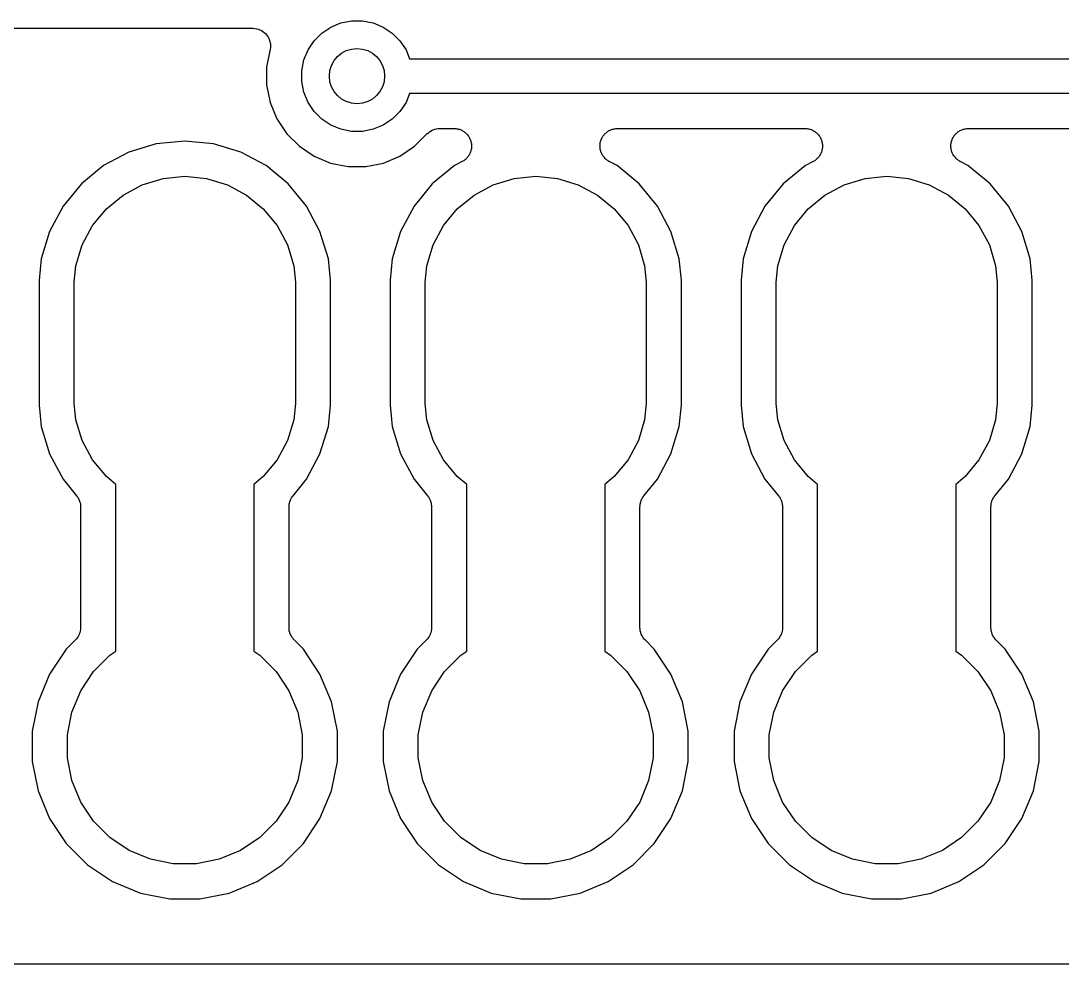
# Model space of a CAD drawing. Extents: x 94.3 to 145.3, y -143.8 to -113.4.
# Drawn here: x 99.78 to 107.31, y -143.82 to -136.99 of the extents above; entities that cross this region are included whole.
import ezdxf

# ---------------------------------------------------------------- set-up
doc = ezdxf.new("R2010")
doc.units = 0
doc.layers.add('BLACK', color=7, linetype='CONTINUOUS')

msp = doc.modelspace()

# ---------------------------------------------------------------- linework, layer by layer
at = {"layer": 'BLACK', "linetype": 'CONTINUOUS'}
for p, q in [((102.022, -137.036), (102.094, -137.005)), ((102.094, -137.005), (102.172, -136.99)), ((102.172, -136.99), (102.25, -136.99)), ((102.25, -136.99), (102.328, -137.005)), ((102.328, -137.005), (102.401, -137.036)), ((98.8639, -137.044), (101.458, -137.044)), ((101.458, -137.044), (101.459, -137.044)), ((101.459, -137.044), (101.459, -137.044)), ((101.459, -137.044), (101.459, -137.044)), ((101.459, -137.044), (101.46, -137.044)), ((101.46, -137.044), (101.472, -137.045)), ((101.472, -137.045), (101.484, -137.047)), ((101.484, -137.047), (101.484, -137.047)), ((101.484, -137.047), (101.485, -137.047)), ((101.485, -137.047), (101.496, -137.05)), ((101.496, -137.05), (101.508, -137.054)), ((101.508, -137.054), (101.508, -137.054)), ((101.508, -137.054), (101.508, -137.054)), ((101.508, -137.054), (101.519, -137.06)), ((101.519, -137.06), (101.529, -137.066)), ((101.529, -137.066), (101.53, -137.066)), ((101.53, -137.066), (101.53, -137.066)), ((101.53, -137.066), (101.539, -137.074)), ((101.539, -137.074), (101.548, -137.082)), ((101.548, -137.082), (101.549, -137.082)), ((101.549, -137.082), (101.549, -137.082)), ((101.549, -137.082), (101.556, -137.091)), ((101.556, -137.091), (101.564, -137.101)), ((101.9, -137.135), (101.956, -137.079)), ((101.956, -137.079), (102.022, -137.036)), ((102.401, -137.036), (102.466, -137.079)), ((102.466, -137.079), (102.522, -137.135)), ((101.564, -137.101), (101.564, -137.101)), ((101.564, -137.101), (101.565, -137.101)), ((101.565, -137.101), (101.57, -137.112)), ((101.57, -137.112), (101.576, -137.123)), ((101.576, -137.123), (101.576, -137.123)), ((101.576, -137.123), (101.576, -137.123)), ((101.576, -137.123), (101.579, -137.135)), ((101.579, -137.135), (101.583, -137.146)), ((101.583, -137.146), (101.583, -137.147)), ((101.583, -137.147), (101.583, -137.147)), ((101.583, -137.147), (101.584, -137.159)), ((101.584, -137.159), (101.585, -137.171)), ((101.585, -137.172), (101.584, -137.184)), ((101.585, -137.171), (101.585, -137.172)), ((101.585, -137.172), (101.585, -137.172)), ((101.857, -137.201), (101.9, -137.135)), ((102.522, -137.135), (102.566, -137.201)), ((101.583, -137.196), (101.557, -137.326)), ((101.584, -137.184), (101.583, -137.196)), ((101.826, -137.273), (101.857, -137.201)), ((102.566, -137.201), (102.592, -137.265)), ((101.811, -137.351), (101.826, -137.273)), ((102.592, -137.265), (110.717, -137.265)), ((101.557, -137.326), (101.557, -137.454)), ((101.811, -137.429), (101.811, -137.351)), ((101.557, -137.454), (101.582, -137.581)), ((101.826, -137.507), (101.811, -137.429)), ((101.857, -137.58), (101.826, -137.507)), ((102.592, -137.515), (102.566, -137.58)), ((110.762, -137.515), (102.592, -137.515)), ((101.582, -137.581), (101.631, -137.7)), ((101.9, -137.645), (101.857, -137.58)), ((102.566, -137.58), (102.522, -137.645)), ((101.631, -137.7), (101.703, -137.807)), ((101.956, -137.701), (101.9, -137.645)), ((102.522, -137.645), (102.466, -137.701)), ((102.022, -137.745), (101.956, -137.701)), ((102.094, -137.775), (102.022, -137.745)), ((102.172, -137.79), (102.094, -137.775)), ((102.328, -137.775), (102.25, -137.79)), ((102.401, -137.745), (102.328, -137.775)), ((102.466, -137.701), (102.401, -137.745)), ((102.762, -137.778), (102.774, -137.775)), ((102.774, -137.775), (102.785, -137.771)), ((102.785, -137.771), (102.786, -137.771)), ((102.786, -137.771), (102.798, -137.77)), ((102.786, -137.771), (102.786, -137.771)), ((102.798, -137.77), (102.81, -137.769)), ((102.81, -137.769), (102.914, -137.769)), ((102.914, -137.769), (102.915, -137.769)), ((102.915, -137.769), (102.921, -137.77)), ((102.921, -137.77), (102.927, -137.77)), ((102.927, -137.77), (102.934, -137.771)), ((102.934, -137.771), (102.94, -137.772)), ((102.94, -137.772), (102.946, -137.774)), ((102.946, -137.774), (102.952, -137.775)), ((102.952, -137.775), (102.958, -137.777)), ((104.054, -137.777), (104.06, -137.774)), ((104.06, -137.774), (104.066, -137.773)), ((104.066, -137.773), (104.072, -137.771)), ((104.072, -137.771), (104.078, -137.771)), ((104.078, -137.771), (104.084, -137.77)), ((104.084, -137.77), (104.09, -137.77)), ((104.09, -137.77), (104.096, -137.769)), ((104.096, -137.769), (105.454, -137.769)), ((105.454, -137.769), (105.455, -137.769)), ((105.455, -137.769), (105.461, -137.77)), ((105.461, -137.77), (105.467, -137.77)), ((105.467, -137.77), (105.474, -137.771)), ((105.474, -137.771), (105.48, -137.772)), ((105.48, -137.772), (105.486, -137.774)), ((105.486, -137.774), (105.492, -137.775)), ((105.492, -137.775), (105.498, -137.777)), ((106.594, -137.777), (106.6, -137.774)), ((106.6, -137.774), (106.606, -137.773)), ((106.606, -137.773), (106.612, -137.771)), ((106.612, -137.771), (106.618, -137.771)), ((106.618, -137.771), (106.624, -137.77)), ((106.624, -137.77), (106.63, -137.77)), ((106.63, -137.77), (106.636, -137.769)), ((106.636, -137.769), (107.994, -137.769)), ((101.703, -137.807), (101.794, -137.898)), ((102.25, -137.79), (102.172, -137.79)), ((102.628, -137.898), (102.72, -137.806)), ((102.72, -137.806), (102.721, -137.805)), ((102.72, -137.806), (102.72, -137.806)), ((102.72, -137.806), (102.72, -137.806)), ((102.72, -137.806), (102.72, -137.806)), ((102.721, -137.805), (102.73, -137.798)), ((102.73, -137.798), (102.739, -137.79)), ((102.739, -137.79), (102.74, -137.79)), ((102.74, -137.79), (102.751, -137.784)), ((102.74, -137.79), (102.74, -137.79)), ((102.751, -137.784), (102.761, -137.779)), ((102.761, -137.779), (102.762, -137.778)), ((102.762, -137.778), (102.762, -137.778)), ((102.958, -137.777), (102.964, -137.779)), ((102.964, -137.779), (102.969, -137.782)), ((102.969, -137.782), (102.974, -137.785)), ((102.974, -137.785), (102.98, -137.788)), ((102.98, -137.788), (102.985, -137.791)), ((102.985, -137.791), (102.99, -137.795)), ((102.99, -137.795), (102.995, -137.799)), ((102.995, -137.799), (102.999, -137.803)), ((102.999, -137.803), (103.004, -137.807)), ((103.004, -137.807), (103.008, -137.812)), ((103.008, -137.812), (103.012, -137.816)), ((103.012, -137.816), (103.016, -137.822)), ((103.016, -137.822), (103.02, -137.826)), ((103.02, -137.826), (103.023, -137.832)), ((103.023, -137.832), (103.026, -137.837)), ((103.026, -137.837), (103.028, -137.843)), ((103.028, -137.843), (103.031, -137.848)), ((103.031, -137.848), (103.033, -137.854)), ((103.978, -137.853), (103.979, -137.847)), ((103.979, -137.847), (103.982, -137.841)), ((103.982, -137.841), (103.985, -137.835)), ((103.985, -137.835), (103.988, -137.83)), ((103.988, -137.83), (103.991, -137.825)), ((103.991, -137.825), (103.995, -137.82)), ((103.995, -137.82), (103.999, -137.815)), ((103.999, -137.815), (104.003, -137.811)), ((104.003, -137.811), (104.007, -137.806)), ((104.007, -137.806), (104.012, -137.802)), ((104.012, -137.802), (104.016, -137.797)), ((104.016, -137.797), (104.021, -137.794)), ((104.021, -137.794), (104.026, -137.79)), ((104.026, -137.79), (104.032, -137.787)), ((104.032, -137.787), (104.037, -137.784)), ((104.037, -137.784), (104.043, -137.781)), ((104.043, -137.781), (104.048, -137.779)), ((104.048, -137.779), (104.054, -137.777)), ((105.498, -137.777), (105.504, -137.779)), ((105.504, -137.779), (105.509, -137.782)), ((105.509, -137.782), (105.514, -137.785)), ((105.514, -137.785), (105.52, -137.788)), ((105.52, -137.788), (105.525, -137.791)), ((105.525, -137.791), (105.53, -137.795)), ((105.53, -137.795), (105.535, -137.799)), ((105.535, -137.799), (105.539, -137.803)), ((105.539, -137.803), (105.544, -137.807)), ((105.544, -137.807), (105.548, -137.812)), ((105.548, -137.812), (105.552, -137.816)), ((105.552, -137.816), (105.556, -137.822)), ((105.556, -137.822), (105.56, -137.826)), ((105.56, -137.826), (105.563, -137.832)), ((105.563, -137.832), (105.566, -137.837)), ((105.566, -137.837), (105.568, -137.843)), ((105.568, -137.843), (105.571, -137.848)), ((105.571, -137.848), (105.573, -137.854)), ((106.518, -137.853), (106.519, -137.847)), ((106.519, -137.847), (106.522, -137.841)), ((106.522, -137.841), (106.525, -137.835)), ((106.525, -137.835), (106.528, -137.83)), ((106.528, -137.83), (106.531, -137.825)), ((106.531, -137.825), (106.535, -137.82)), ((106.535, -137.82), (106.539, -137.815)), ((106.539, -137.815), (106.543, -137.811)), ((106.543, -137.811), (106.547, -137.806)), ((106.547, -137.806), (106.552, -137.802)), ((106.552, -137.802), (106.556, -137.797)), ((106.556, -137.797), (106.561, -137.794)), ((106.561, -137.794), (106.566, -137.79)), ((106.566, -137.79), (106.572, -137.787)), ((106.572, -137.787), (106.577, -137.784)), ((106.577, -137.784), (106.583, -137.781)), ((106.583, -137.781), (106.588, -137.779)), ((106.588, -137.779), (106.594, -137.777)), ((100.758, -137.88), (100.56, -137.941)), ((100.965, -137.86), (100.758, -137.88)), ((101.172, -137.88), (100.965, -137.86)), ((101.37, -137.941), (101.172, -137.88)), ((101.794, -137.898), (101.901, -137.97)), ((102.521, -137.97), (102.628, -137.898)), ((103.033, -137.854), (103.035, -137.86)), ((103.035, -137.86), (103.036, -137.866)), ((103.036, -137.927), (103.035, -137.933)), ((103.036, -137.866), (103.038, -137.872)), ((103.038, -137.922), (103.036, -137.927)), ((103.038, -137.872), (103.039, -137.878)), ((103.039, -137.915), (103.038, -137.922)), ((103.039, -137.878), (103.04, -137.884)), ((103.04, -137.909), (103.039, -137.915)), ((103.04, -137.884), (103.04, -137.891)), ((103.04, -137.891), (103.041, -137.897)), ((103.041, -137.897), (103.04, -137.903)), ((103.04, -137.903), (103.04, -137.909)), ((103.969, -137.895), (103.97, -137.889)), ((103.97, -137.901), (103.969, -137.895)), ((103.97, -137.882), (103.971, -137.877)), ((103.97, -137.889), (103.97, -137.882)), ((103.97, -137.907), (103.97, -137.901)), ((103.971, -137.914), (103.97, -137.907)), ((103.971, -137.877), (103.972, -137.87)), ((103.972, -137.92), (103.971, -137.914)), ((103.972, -137.87), (103.974, -137.864)), ((103.973, -137.926), (103.972, -137.92)), ((103.975, -137.932), (103.973, -137.926)), ((103.974, -137.864), (103.975, -137.858)), ((103.975, -137.858), (103.978, -137.853)), ((105.573, -137.854), (105.575, -137.86)), ((105.575, -137.86), (105.576, -137.866)), ((105.576, -137.927), (105.575, -137.933)), ((105.576, -137.866), (105.578, -137.872)), ((105.578, -137.922), (105.576, -137.927)), ((105.578, -137.872), (105.579, -137.878)), ((105.579, -137.915), (105.578, -137.922)), ((105.579, -137.878), (105.58, -137.884)), ((105.58, -137.909), (105.579, -137.915)), ((105.58, -137.884), (105.58, -137.891)), ((105.58, -137.891), (105.581, -137.897)), ((105.581, -137.897), (105.58, -137.903)), ((105.58, -137.903), (105.58, -137.909)), ((106.509, -137.895), (106.51, -137.889)), ((106.51, -137.901), (106.509, -137.895)), ((106.51, -137.882), (106.511, -137.877)), ((106.51, -137.889), (106.51, -137.882)), ((106.51, -137.907), (106.51, -137.901)), ((106.511, -137.914), (106.51, -137.907)), ((106.511, -137.877), (106.512, -137.87)), ((106.512, -137.92), (106.511, -137.914)), ((106.512, -137.87), (106.514, -137.864)), ((106.513, -137.926), (106.512, -137.92)), ((106.515, -137.932), (106.513, -137.926)), ((106.514, -137.864), (106.515, -137.858)), ((106.515, -137.858), (106.518, -137.853)), ((100.56, -137.941), (100.377, -138.038)), ((101.553, -138.038), (101.37, -137.941)), ((101.901, -137.97), (102.02, -138.019)), ((102.402, -138.019), (102.521, -137.97)), ((102.984, -138.002), (102.978, -138.005)), ((102.989, -137.998), (102.984, -138.002)), ((102.994, -137.994), (102.989, -137.998)), ((102.998, -137.99), (102.994, -137.994)), ((103.003, -137.986), (102.998, -137.99)), ((103.007, -137.981), (103.003, -137.986)), ((103.012, -137.977), (103.007, -137.981)), ((103.015, -137.972), (103.012, -137.977)), ((103.019, -137.967), (103.015, -137.972)), ((103.022, -137.961), (103.019, -137.967)), ((103.025, -137.956), (103.022, -137.961)), ((103.028, -137.951), (103.025, -137.956)), ((103.031, -137.945), (103.028, -137.951)), ((103.032, -137.939), (103.031, -137.945)), ((103.035, -137.933), (103.032, -137.939)), ((103.977, -137.938), (103.975, -137.932)), ((103.979, -137.944), (103.977, -137.938)), ((103.982, -137.949), (103.979, -137.944)), ((103.984, -137.955), (103.982, -137.949)), ((103.987, -137.96), (103.984, -137.955)), ((103.99, -137.966), (103.987, -137.96)), ((103.994, -137.97), (103.99, -137.966)), ((103.997, -137.975), (103.994, -137.97)), ((104.002, -137.98), (103.997, -137.975)), ((104.006, -137.985), (104.002, -137.98)), ((104.01, -137.989), (104.006, -137.985)), ((104.015, -137.993), (104.01, -137.989)), ((104.02, -137.997), (104.015, -137.993)), ((104.025, -138.001), (104.02, -137.997)), ((104.03, -138.004), (104.025, -138.001)), ((105.524, -138.002), (105.518, -138.005)), ((105.529, -137.998), (105.524, -138.002)), ((105.534, -137.994), (105.529, -137.998)), ((105.538, -137.99), (105.534, -137.994)), ((105.543, -137.986), (105.538, -137.99)), ((105.547, -137.981), (105.543, -137.986)), ((105.552, -137.977), (105.547, -137.981)), ((105.555, -137.972), (105.552, -137.977)), ((105.559, -137.967), (105.555, -137.972)), ((105.562, -137.961), (105.559, -137.967)), ((105.565, -137.956), (105.562, -137.961)), ((105.568, -137.951), (105.565, -137.956)), ((105.571, -137.945), (105.568, -137.951)), ((105.572, -137.939), (105.571, -137.945)), ((105.575, -137.933), (105.572, -137.939)), ((106.517, -137.938), (106.515, -137.932)), ((106.519, -137.944), (106.517, -137.938)), ((106.522, -137.949), (106.519, -137.944)), ((106.524, -137.955), (106.522, -137.949)), ((106.527, -137.96), (106.524, -137.955)), ((106.53, -137.966), (106.527, -137.96)), ((106.534, -137.97), (106.53, -137.966)), ((106.537, -137.975), (106.534, -137.97)), ((106.542, -137.98), (106.537, -137.975)), ((106.546, -137.985), (106.542, -137.98)), ((106.55, -137.989), (106.546, -137.985)), ((106.555, -137.993), (106.55, -137.989)), ((106.56, -137.997), (106.555, -137.993)), ((106.565, -138.001), (106.56, -137.997)), ((106.57, -138.004), (106.565, -138.001)), ((100.377, -138.038), (100.216, -138.17)), ((101.714, -138.17), (101.553, -138.038)), ((102.02, -138.019), (102.147, -138.044)), ((102.147, -138.044), (102.275, -138.044)), ((102.275, -138.044), (102.402, -138.019)), ((102.917, -138.038), (102.756, -138.17)), ((102.973, -138.008), (102.917, -138.038)), ((102.978, -138.005), (102.973, -138.008)), ((104.035, -138.007), (104.03, -138.004)), ((104.037, -138.008), (104.035, -138.007)), ((104.093, -138.038), (104.037, -138.008)), ((104.254, -138.17), (104.093, -138.038)), ((105.457, -138.038), (105.296, -138.17)), ((105.513, -138.008), (105.457, -138.038)), ((105.518, -138.005), (105.513, -138.008)), ((106.575, -138.007), (106.57, -138.004)), ((106.577, -138.008), (106.575, -138.007)), ((106.633, -138.038), (106.577, -138.008)), ((106.794, -138.17), (106.633, -138.038)), ((100.657, -138.176), (100.808, -138.131)), ((100.808, -138.131), (100.965, -138.115)), ((100.965, -138.115), (101.122, -138.131)), ((101.122, -138.131), (101.273, -138.176)), ((103.197, -138.176), (103.348, -138.131)), ((103.348, -138.131), (103.505, -138.115)), ((103.505, -138.115), (103.662, -138.131)), ((103.662, -138.131), (103.813, -138.176)), ((105.737, -138.176), (105.888, -138.131)), ((105.888, -138.131), (106.045, -138.115)), ((106.045, -138.115), (106.202, -138.131)), ((106.202, -138.131), (106.353, -138.176)), ((100.216, -138.17), (100.084, -138.331)), ((100.518, -138.251), (100.657, -138.176)), ((101.273, -138.176), (101.412, -138.251)), ((101.846, -138.331), (101.714, -138.17)), ((102.756, -138.17), (102.624, -138.331)), ((103.058, -138.251), (103.197, -138.176)), ((103.813, -138.176), (103.952, -138.251)), ((104.386, -138.331), (104.254, -138.17)), ((105.296, -138.17), (105.164, -138.331)), ((105.598, -138.251), (105.737, -138.176)), ((106.353, -138.176), (106.492, -138.251)), ((106.926, -138.331), (106.794, -138.17)), ((100.397, -138.351), (100.518, -138.251)), ((101.412, -138.251), (101.533, -138.351)), ((102.937, -138.351), (103.058, -138.251)), ((103.952, -138.251), (104.073, -138.351)), ((105.477, -138.351), (105.598, -138.251)), ((106.492, -138.251), (106.613, -138.351)), ((100.084, -138.331), (99.9865, -138.514)), ((100.297, -138.472), (100.397, -138.351)), ((101.533, -138.351), (101.633, -138.472)), ((101.943, -138.514), (101.846, -138.331)), ((102.624, -138.331), (102.527, -138.514)), ((102.837, -138.472), (102.937, -138.351)), ((104.073, -138.351), (104.173, -138.472)), ((104.483, -138.514), (104.386, -138.331)), ((105.164, -138.331), (105.067, -138.514)), ((105.377, -138.472), (105.477, -138.351)), ((106.613, -138.351), (106.713, -138.472)), ((107.023, -138.514), (106.926, -138.331)), ((99.9865, -138.514), (99.9262, -138.712)), ((100.222, -138.611), (100.297, -138.472)), ((101.633, -138.472), (101.708, -138.611)), ((102.004, -138.712), (101.943, -138.514)), ((102.527, -138.514), (102.466, -138.712)), ((102.762, -138.611), (102.837, -138.472)), ((104.173, -138.472), (104.248, -138.611)), ((104.544, -138.712), (104.483, -138.514)), ((105.067, -138.514), (105.006, -138.712)), ((105.302, -138.611), (105.377, -138.472)), ((106.713, -138.472), (106.788, -138.611)), ((107.084, -138.712), (107.023, -138.514)), ((100.177, -138.762), (100.222, -138.611)), ((101.708, -138.611), (101.753, -138.762)), ((102.717, -138.762), (102.762, -138.611)), ((104.248, -138.611), (104.293, -138.762)), ((105.257, -138.762), (105.302, -138.611)), ((106.788, -138.611), (106.833, -138.762)), ((99.9262, -138.712), (99.911, -138.867)), ((102.019, -138.867), (102.004, -138.712)), ((102.466, -138.712), (102.451, -138.867)), ((104.559, -138.867), (104.544, -138.712)), ((105.006, -138.712), (104.991, -138.867)), ((107.099, -138.867), (107.084, -138.712)), ((100.165, -138.88), (100.177, -138.762)), ((101.753, -138.762), (101.765, -138.88)), ((102.705, -138.88), (102.717, -138.762)), ((104.293, -138.762), (104.305, -138.88)), ((105.245, -138.88), (105.257, -138.762)), ((106.833, -138.762), (106.845, -138.88)), ((99.911, -138.867), (99.911, -139.771)), ((100.165, -139.758), (100.165, -138.88)), ((101.765, -138.88), (101.765, -139.758)), ((102.019, -139.771), (102.019, -138.867)), ((102.451, -138.867), (102.451, -139.771)), ((102.705, -139.758), (102.705, -138.88)), ((104.305, -138.88), (104.305, -139.758)), ((104.559, -139.771), (104.559, -138.867)), ((104.991, -138.867), (104.991, -139.771)), ((105.245, -139.758), (105.245, -138.88)), ((106.845, -138.88), (106.845, -139.758)), ((107.099, -139.771), (107.099, -138.867)), ((99.911, -139.771), (99.9262, -139.926)), ((100.177, -139.876), (100.165, -139.758)), ((101.765, -139.758), (101.753, -139.876)), ((102.004, -139.926), (102.019, -139.771)), ((102.451, -139.771), (102.466, -139.926)), ((102.717, -139.876), (102.705, -139.758)), ((104.305, -139.758), (104.293, -139.876)), ((104.544, -139.926), (104.559, -139.771)), ((104.991, -139.771), (105.006, -139.926)), ((105.257, -139.876), (105.245, -139.758)), ((106.845, -139.758), (106.833, -139.876)), ((107.084, -139.926), (107.099, -139.771)), ((100.222, -140.027), (100.177, -139.876)), ((101.753, -139.876), (101.708, -140.027)), ((102.762, -140.027), (102.717, -139.876)), ((104.293, -139.876), (104.248, -140.027)), ((105.302, -140.027), (105.257, -139.876)), ((106.833, -139.876), (106.788, -140.027)), ((99.9262, -139.926), (99.9865, -140.124)), ((101.943, -140.124), (102.004, -139.926)), ((102.466, -139.926), (102.527, -140.124)), ((104.483, -140.124), (104.544, -139.926)), ((105.006, -139.926), (105.067, -140.124)), ((107.023, -140.124), (107.084, -139.926)), ((100.297, -140.166), (100.222, -140.027)), ((101.708, -140.027), (101.633, -140.166)), ((102.837, -140.166), (102.762, -140.027)), ((104.248, -140.027), (104.173, -140.166)), ((105.377, -140.166), (105.302, -140.027)), ((106.788, -140.027), (106.713, -140.166)), ((99.9865, -140.124), (100.084, -140.307)), ((100.397, -140.287), (100.297, -140.166)), ((101.633, -140.166), (101.533, -140.287)), ((101.846, -140.307), (101.943, -140.124)), ((102.527, -140.124), (102.624, -140.307)), ((102.937, -140.287), (102.837, -140.166)), ((104.173, -140.166), (104.073, -140.287)), ((104.386, -140.307), (104.483, -140.124)), ((105.067, -140.124), (105.164, -140.307)), ((105.477, -140.287), (105.377, -140.166)), ((106.713, -140.166), (106.613, -140.287)), ((106.926, -140.307), (107.023, -140.124)), ((100.084, -140.307), (100.182, -140.427)), ((100.465, -140.344), (100.397, -140.287)), ((101.533, -140.287), (101.465, -140.344)), ((101.748, -140.427), (101.846, -140.307)), ((102.624, -140.307), (102.722, -140.427)), ((103.005, -140.344), (102.937, -140.287)), ((104.073, -140.287), (104.005, -140.344)), ((104.288, -140.427), (104.386, -140.307)), ((105.164, -140.307), (105.262, -140.427)), ((105.545, -140.344), (105.477, -140.287)), ((106.613, -140.287), (106.545, -140.344)), ((106.828, -140.427), (106.926, -140.307)), ((100.465, -141.552), (100.465, -140.344)), ((101.465, -140.344), (101.465, -141.552)), ((103.005, -141.552), (103.005, -140.344)), ((104.005, -140.344), (104.005, -141.552)), ((105.545, -141.552), (105.545, -140.344)), ((106.545, -140.344), (106.545, -141.552)), ((100.182, -140.427), (100.183, -140.428)), ((100.183, -140.428), (100.186, -140.433)), ((100.186, -140.433), (100.19, -140.437)), ((100.19, -140.437), (100.193, -140.443)), ((100.193, -140.443), (100.197, -140.449)), ((100.197, -140.449), (100.199, -140.454)), ((100.199, -140.454), (100.201, -140.459)), ((100.201, -140.459), (100.203, -140.465)), ((100.203, -140.465), (100.206, -140.472)), ((100.206, -140.472), (100.207, -140.477)), ((100.207, -140.477), (100.209, -140.482)), ((100.209, -140.482), (100.209, -140.489)), ((100.209, -140.489), (100.211, -140.496)), ((101.72, -140.494), (101.721, -140.488)), ((101.721, -140.488), (101.722, -140.481)), ((101.722, -140.481), (101.723, -140.475)), ((101.723, -140.475), (101.725, -140.47)), ((101.725, -140.47), (101.727, -140.464)), ((101.727, -140.464), (101.729, -140.457)), ((101.729, -140.457), (101.732, -140.452)), ((101.732, -140.452), (101.734, -140.447)), ((101.734, -140.447), (101.738, -140.441)), ((101.738, -140.441), (101.741, -140.435)), ((101.741, -140.435), (101.745, -140.431)), ((101.745, -140.431), (101.748, -140.427)), ((102.722, -140.427), (102.723, -140.428)), ((102.723, -140.428), (102.726, -140.433)), ((102.726, -140.433), (102.73, -140.437)), ((102.73, -140.437), (102.733, -140.443)), ((102.733, -140.443), (102.737, -140.449)), ((102.737, -140.449), (102.739, -140.454)), ((102.739, -140.454), (102.741, -140.459)), ((102.741, -140.459), (102.743, -140.465)), ((102.743, -140.465), (102.746, -140.472)), ((102.746, -140.472), (102.747, -140.477)), ((102.747, -140.477), (102.749, -140.482)), ((102.749, -140.482), (102.749, -140.489)), ((102.749, -140.489), (102.751, -140.496)), ((104.26, -140.494), (104.261, -140.488)), ((104.261, -140.488), (104.262, -140.481)), ((104.262, -140.481), (104.263, -140.475)), ((104.263, -140.475), (104.265, -140.47)), ((104.265, -140.47), (104.267, -140.464)), ((104.267, -140.464), (104.269, -140.457)), ((104.269, -140.457), (104.272, -140.452)), ((104.272, -140.452), (104.274, -140.447)), ((104.274, -140.447), (104.278, -140.441)), ((104.278, -140.441), (104.281, -140.435)), ((104.281, -140.435), (104.285, -140.431)), ((104.285, -140.431), (104.288, -140.427)), ((105.262, -140.427), (105.263, -140.428)), ((105.263, -140.428), (105.266, -140.433)), ((105.266, -140.433), (105.27, -140.437)), ((105.27, -140.437), (105.273, -140.443)), ((105.273, -140.443), (105.277, -140.449)), ((105.277, -140.449), (105.279, -140.454)), ((105.279, -140.454), (105.281, -140.459)), ((105.281, -140.459), (105.283, -140.465)), ((105.283, -140.465), (105.286, -140.472)), ((105.286, -140.472), (105.287, -140.477)), ((105.287, -140.477), (105.289, -140.482)), ((105.289, -140.482), (105.289, -140.489)), ((105.289, -140.489), (105.291, -140.496)), ((106.8, -140.494), (106.801, -140.488)), ((106.801, -140.488), (106.802, -140.481)), ((106.802, -140.481), (106.803, -140.475)), ((106.803, -140.475), (106.805, -140.47)), ((106.805, -140.47), (106.807, -140.464)), ((106.807, -140.464), (106.809, -140.457)), ((106.809, -140.457), (106.812, -140.452)), ((106.812, -140.452), (106.814, -140.447)), ((106.814, -140.447), (106.818, -140.441)), ((106.818, -140.441), (106.821, -140.435)), ((106.821, -140.435), (106.825, -140.431)), ((106.825, -140.431), (106.828, -140.427)), ((100.211, -140.496), (100.21, -140.502)), ((100.21, -140.502), (100.211, -140.507)), ((100.211, -140.507), (100.211, -141.38)), ((101.719, -140.505), (101.72, -140.5)), ((101.719, -140.507), (101.719, -140.505)), ((101.719, -141.38), (101.719, -140.507)), ((101.72, -140.5), (101.72, -140.494)), ((102.751, -140.496), (102.75, -140.502)), ((102.75, -140.502), (102.751, -140.507)), ((102.751, -140.507), (102.751, -141.38)), ((104.259, -140.505), (104.26, -140.5)), ((104.259, -140.507), (104.259, -140.505)), ((104.259, -141.38), (104.259, -140.507)), ((104.26, -140.5), (104.26, -140.494)), ((105.291, -140.496), (105.29, -140.502)), ((105.29, -140.502), (105.291, -140.507)), ((105.291, -140.507), (105.291, -141.38)), ((106.799, -140.505), (106.8, -140.5)), ((106.799, -140.507), (106.799, -140.505)), ((106.799, -141.38), (106.799, -140.507)), ((106.8, -140.5), (106.8, -140.494)), ((100.21, -141.394), (100.208, -141.405)), ((100.211, -141.382), (100.21, -141.394)), ((100.211, -141.38), (100.211, -141.381)), ((100.211, -141.381), (100.211, -141.381)), ((100.211, -141.381), (100.211, -141.381)), ((100.211, -141.381), (100.211, -141.382)), ((101.72, -141.392), (101.719, -141.38)), ((101.721, -141.403), (101.72, -141.392)), ((102.75, -141.394), (102.748, -141.405)), ((102.751, -141.382), (102.75, -141.394)), ((102.751, -141.38), (102.751, -141.381)), ((102.751, -141.381), (102.751, -141.381)), ((102.751, -141.381), (102.751, -141.381)), ((102.751, -141.381), (102.751, -141.382)), ((104.26, -141.392), (104.259, -141.38)), ((104.261, -141.403), (104.26, -141.392)), ((105.29, -141.394), (105.288, -141.405)), ((105.291, -141.382), (105.29, -141.394)), ((105.291, -141.38), (105.291, -141.381)), ((105.291, -141.381), (105.291, -141.381)), ((105.291, -141.381), (105.291, -141.381)), ((105.291, -141.381), (105.291, -141.382)), ((106.8, -141.392), (106.799, -141.38)), ((106.801, -141.403), (106.8, -141.392)), ((100.181, -141.461), (100.174, -141.47)), ((100.189, -141.452), (100.181, -141.461)), ((100.19, -141.451), (100.189, -141.451)), ((100.189, -141.451), (100.189, -141.452)), ((100.195, -141.44), (100.19, -141.451)), ((100.201, -141.43), (100.195, -141.44)), ((100.205, -141.418), (100.201, -141.429)), ((100.201, -141.429), (100.201, -141.429)), ((100.201, -141.429), (100.201, -141.43)), ((100.208, -141.407), (100.205, -141.418)), ((100.208, -141.405), (100.208, -141.406)), ((100.208, -141.406), (100.208, -141.407)), ((101.721, -141.404), (101.721, -141.403)), ((101.721, -141.405), (101.721, -141.404)), ((101.725, -141.416), (101.721, -141.405)), ((101.728, -141.427), (101.725, -141.416)), ((101.728, -141.428), (101.728, -141.427)), ((101.729, -141.428), (101.728, -141.428)), ((101.734, -141.439), (101.729, -141.428)), ((101.739, -141.449), (101.734, -141.439)), ((101.74, -141.45), (101.739, -141.449)), ((101.748, -141.459), (101.74, -141.45)), ((101.74, -141.45), (101.74, -141.45)), ((101.755, -141.469), (101.748, -141.459)), ((101.756, -141.47), (101.755, -141.469)), ((102.721, -141.461), (102.714, -141.47)), ((102.729, -141.452), (102.721, -141.461)), ((102.73, -141.451), (102.729, -141.451)), ((102.729, -141.451), (102.729, -141.452)), ((102.735, -141.44), (102.73, -141.451)), ((102.741, -141.43), (102.735, -141.44)), ((102.745, -141.418), (102.741, -141.429)), ((102.741, -141.429), (102.741, -141.429)), ((102.741, -141.429), (102.741, -141.43)), ((102.748, -141.407), (102.745, -141.418)), ((102.748, -141.405), (102.748, -141.406)), ((102.748, -141.406), (102.748, -141.407)), ((104.261, -141.404), (104.261, -141.403)), ((104.261, -141.405), (104.261, -141.404)), ((104.265, -141.416), (104.261, -141.405)), ((104.268, -141.427), (104.265, -141.416)), ((104.268, -141.428), (104.268, -141.427)), ((104.269, -141.428), (104.268, -141.428)), ((104.274, -141.439), (104.269, -141.428)), ((104.279, -141.449), (104.274, -141.439)), ((104.28, -141.45), (104.279, -141.449)), ((104.288, -141.459), (104.28, -141.45)), ((104.28, -141.45), (104.28, -141.45)), ((104.295, -141.469), (104.288, -141.459)), ((104.296, -141.47), (104.295, -141.469)), ((105.261, -141.461), (105.254, -141.47)), ((105.269, -141.452), (105.261, -141.461)), ((105.27, -141.451), (105.269, -141.451)), ((105.269, -141.451), (105.269, -141.452)), ((105.275, -141.44), (105.27, -141.451)), ((105.281, -141.43), (105.275, -141.44)), ((105.285, -141.418), (105.281, -141.429)), ((105.281, -141.429), (105.281, -141.429)), ((105.281, -141.429), (105.281, -141.43)), ((105.288, -141.407), (105.285, -141.418)), ((105.288, -141.405), (105.288, -141.406)), ((105.288, -141.406), (105.288, -141.407)), ((106.801, -141.404), (106.801, -141.403)), ((106.801, -141.405), (106.801, -141.404)), ((106.805, -141.416), (106.801, -141.405)), ((106.808, -141.427), (106.805, -141.416)), ((106.808, -141.428), (106.808, -141.427)), ((106.809, -141.428), (106.808, -141.428)), ((106.814, -141.439), (106.809, -141.428)), ((106.819, -141.449), (106.814, -141.439)), ((106.82, -141.45), (106.819, -141.449)), ((106.828, -141.459), (106.82, -141.45)), ((106.82, -141.45), (106.82, -141.45)), ((106.835, -141.469), (106.828, -141.459)), ((106.836, -141.47), (106.835, -141.469)), ((100.107, -141.536), (99.9866, -141.717)), ((100.174, -141.47), (100.107, -141.536)), ((101.823, -141.536), (101.756, -141.47)), ((101.756, -141.47), (101.756, -141.47)), ((101.756, -141.47), (101.756, -141.47)), ((101.756, -141.47), (101.756, -141.47)), ((101.943, -141.717), (101.823, -141.536)), ((102.647, -141.536), (102.527, -141.717)), ((102.714, -141.47), (102.647, -141.536)), ((104.363, -141.536), (104.296, -141.47)), ((104.296, -141.47), (104.296, -141.47)), ((104.296, -141.47), (104.296, -141.47)), ((104.296, -141.47), (104.296, -141.47)), ((104.483, -141.717), (104.363, -141.536)), ((105.187, -141.536), (105.067, -141.717)), ((105.254, -141.47), (105.187, -141.536)), ((106.903, -141.536), (106.836, -141.47)), ((106.836, -141.47), (106.836, -141.47)), ((106.836, -141.47), (106.836, -141.47)), ((106.836, -141.47), (106.836, -141.47)), ((107.023, -141.717), (106.903, -141.536)), ((100.305, -141.698), (100.423, -141.58)), ((100.423, -141.58), (100.465, -141.552)), ((101.465, -141.552), (101.507, -141.58)), ((101.507, -141.58), (101.625, -141.698)), ((102.845, -141.698), (102.963, -141.58)), ((102.963, -141.58), (103.005, -141.552)), ((104.005, -141.552), (104.047, -141.58)), ((104.047, -141.58), (104.165, -141.698)), ((105.385, -141.698), (105.503, -141.58)), ((105.503, -141.58), (105.545, -141.552)), ((106.545, -141.552), (106.587, -141.58)), ((106.587, -141.58), (106.705, -141.698)), ((99.9866, -141.717), (99.9034, -141.918)), ((100.212, -141.837), (100.305, -141.698)), ((101.625, -141.698), (101.718, -141.837)), ((102.027, -141.918), (101.943, -141.717)), ((102.527, -141.717), (102.443, -141.918)), ((102.752, -141.837), (102.845, -141.698)), ((104.165, -141.698), (104.258, -141.837)), ((104.567, -141.918), (104.483, -141.717)), ((105.067, -141.717), (104.983, -141.918)), ((105.292, -141.837), (105.385, -141.698)), ((106.705, -141.698), (106.798, -141.837)), ((107.107, -141.918), (107.023, -141.717)), ((100.148, -141.992), (100.212, -141.837)), ((101.718, -141.837), (101.782, -141.992)), ((102.688, -141.992), (102.752, -141.837)), ((104.258, -141.837), (104.322, -141.992)), ((105.228, -141.992), (105.292, -141.837)), ((106.798, -141.837), (106.862, -141.992)), ((99.9034, -141.918), (99.861, -142.131)), ((102.069, -142.131), (102.027, -141.918)), ((102.443, -141.918), (102.401, -142.131)), ((104.609, -142.131), (104.567, -141.918)), ((104.983, -141.918), (104.941, -142.131)), ((107.149, -142.131), (107.107, -141.918)), ((100.115, -142.156), (100.148, -141.992)), ((101.782, -141.992), (101.815, -142.156)), ((102.655, -142.156), (102.688, -141.992)), ((104.322, -141.992), (104.355, -142.156)), ((105.195, -142.156), (105.228, -141.992)), ((106.862, -141.992), (106.895, -142.156)), ((99.861, -142.131), (99.861, -142.349)), ((102.069, -142.349), (102.069, -142.131)), ((102.401, -142.131), (102.401, -142.349)), ((104.609, -142.349), (104.609, -142.131)), ((104.941, -142.131), (104.941, -142.349)), ((107.149, -142.349), (107.149, -142.131)), ((100.115, -142.324), (100.115, -142.156)), ((101.815, -142.156), (101.815, -142.324)), ((102.655, -142.324), (102.655, -142.156)), ((104.355, -142.156), (104.355, -142.324)), ((105.195, -142.324), (105.195, -142.156)), ((106.895, -142.156), (106.895, -142.324)), ((99.861, -142.349), (99.9034, -142.562)), ((100.148, -142.488), (100.115, -142.324)), ((101.815, -142.324), (101.782, -142.488)), ((102.027, -142.562), (102.069, -142.349)), ((102.401, -142.349), (102.443, -142.562)), ((102.688, -142.488), (102.655, -142.324)), ((104.355, -142.324), (104.322, -142.488)), ((104.567, -142.562), (104.609, -142.349)), ((104.941, -142.349), (104.983, -142.562)), ((105.228, -142.488), (105.195, -142.324)), ((106.895, -142.324), (106.862, -142.488)), ((107.107, -142.562), (107.149, -142.349)), ((100.212, -142.643), (100.148, -142.488)), ((101.782, -142.488), (101.718, -142.643)), ((102.752, -142.643), (102.688, -142.488)), ((104.322, -142.488), (104.258, -142.643)), ((105.292, -142.643), (105.228, -142.488)), ((106.862, -142.488), (106.798, -142.643)), ((99.9034, -142.562), (99.9866, -142.763)), ((101.943, -142.763), (102.027, -142.562)), ((102.443, -142.562), (102.527, -142.763)), ((104.483, -142.763), (104.567, -142.562)), ((104.983, -142.562), (105.067, -142.763)), ((107.023, -142.763), (107.107, -142.562)), ((100.305, -142.782), (100.212, -142.643)), ((101.718, -142.643), (101.625, -142.782)), ((102.845, -142.782), (102.752, -142.643)), ((104.258, -142.643), (104.165, -142.782)), ((105.385, -142.782), (105.292, -142.643)), ((106.798, -142.643), (106.705, -142.782)), ((99.9866, -142.763), (100.107, -142.944)), ((100.423, -142.9), (100.305, -142.782)), ((101.625, -142.782), (101.507, -142.9)), ((101.823, -142.944), (101.943, -142.763)), ((102.527, -142.763), (102.647, -142.944)), ((102.963, -142.9), (102.845, -142.782)), ((104.165, -142.782), (104.047, -142.9)), ((104.363, -142.944), (104.483, -142.763)), ((105.067, -142.763), (105.187, -142.944)), ((105.503, -142.9), (105.385, -142.782)), ((106.705, -142.782), (106.587, -142.9)), ((106.903, -142.944), (107.023, -142.763)), ((100.562, -142.993), (100.423, -142.9)), ((101.507, -142.9), (101.368, -142.993)), ((103.102, -142.993), (102.963, -142.9)), ((104.047, -142.9), (103.908, -142.993)), ((105.642, -142.993), (105.503, -142.9)), ((106.587, -142.9), (106.448, -142.993)), ((100.107, -142.944), (100.261, -143.098)), ((101.669, -143.098), (101.823, -142.944)), ((102.647, -142.944), (102.801, -143.098)), ((104.209, -143.098), (104.363, -142.944)), ((105.187, -142.944), (105.341, -143.098)), ((106.749, -143.098), (106.903, -142.944)), ((100.717, -143.057), (100.562, -142.993)), ((101.368, -142.993), (101.213, -143.057)), ((103.257, -143.057), (103.102, -142.993)), ((103.908, -142.993), (103.753, -143.057)), ((105.797, -143.057), (105.642, -142.993)), ((106.448, -142.993), (106.293, -143.057)), ((100.261, -143.098), (100.442, -143.218)), ((100.881, -143.09), (100.717, -143.057)), ((101.049, -143.09), (100.881, -143.09)), ((101.213, -143.057), (101.049, -143.09)), ((101.488, -143.218), (101.669, -143.098)), ((102.801, -143.098), (102.982, -143.218)), ((103.421, -143.09), (103.257, -143.057)), ((103.589, -143.09), (103.421, -143.09)), ((103.753, -143.057), (103.589, -143.09)), ((104.028, -143.218), (104.209, -143.098)), ((105.341, -143.098), (105.522, -143.218)), ((105.961, -143.09), (105.797, -143.057)), ((106.129, -143.09), (105.961, -143.09)), ((106.293, -143.057), (106.129, -143.09)), ((106.568, -143.218), (106.749, -143.098)), ((100.442, -143.218), (100.643, -143.302)), ((101.287, -143.302), (101.488, -143.218)), ((102.982, -143.218), (103.183, -143.302)), ((103.827, -143.302), (104.028, -143.218)), ((105.522, -143.218), (105.723, -143.302)), ((106.367, -143.302), (106.568, -143.218)), ((100.643, -143.302), (100.856, -143.344)), ((100.856, -143.344), (101.074, -143.344)), ((101.074, -143.344), (101.287, -143.302)), ((103.183, -143.302), (103.396, -143.344)), ((103.396, -143.344), (103.614, -143.344)), ((103.614, -143.344), (103.827, -143.302)), ((105.723, -143.302), (105.936, -143.344)), ((105.936, -143.344), (106.154, -143.344)), ((106.154, -143.344), (106.367, -143.302)), ((144.384, -143.816), (95.2723, -143.816))]:
    msp.add_line(p, q, dxfattribs=at)
at = {"layer": 'BLACK'}
msp.add_circle((102.211, -137.39), 0.2, dxfattribs=at)

doc.saveas('drawing.dxf')
